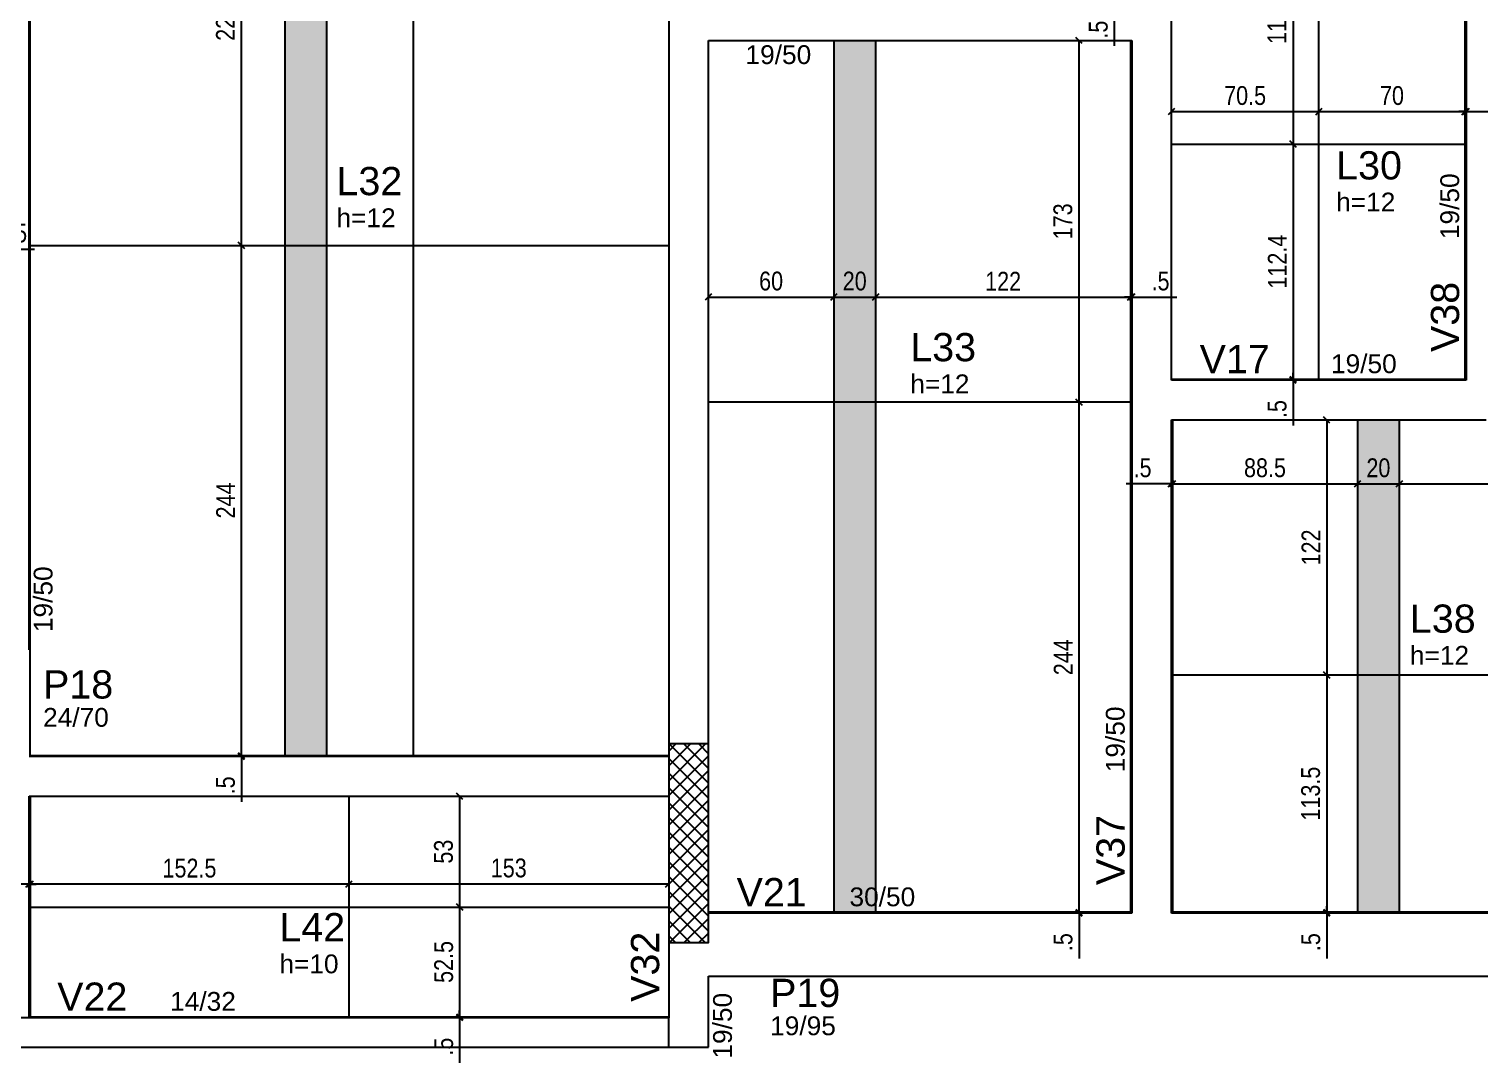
# Model space of a CAD drawing. Header units: millimetres. Extents: x 2797 to 7088, y 174 to 2922.
# Drawn here: x 4419 to 5113, y 780 to 1275 of the extents above; entities that cross this region are included whole.
import ezdxf

# ---------------------------------------------------------------- set-up
doc = ezdxf.new("R2010")
doc.units = ezdxf.units.MM
for name, color, linetype in [('8', 8, 'Continuous'), ('ES-VIGA', 3, 'Continuous'), ('L-D', 2, 'Continuous'), ('L-N', 4, 'Continuous'), ('P-D', 2, 'Continuous'), ('Painéis', 200, 'Continuous'), ('PIL-N', 4, 'Continuous'), ('Pilares', 5, 'Continuous'), ('VIG-D', 2, 'Continuous'), ('VIG-N', 4, 'Continuous')]:
    doc.layers.add(name, color=color, linetype=linetype)
doc.layers.add('Hachura', color=251, linetype='Continuous', lineweight=9)
doc.styles.add('COTA TECNICA-50', font='techl___.ttf', dxfattribs={"height": 9})
doc.styles.add('TQS_ARIAL', font='arial.ttf')
doc.dimstyles.new('COTA PAINEL-50', dxfattribs={"dimtxt": 9, "dimasz": 3, "dimexe": 3, "dimexo": 3, "dimgap": 3, "dimtad": 1, "dimdec": 1, "dimzin": 12, "dimdsep": 46, "dimtxsty": 'COTA TECNICA-50', "dimblk1": 'OBLIQUE', "dimblk2": 'OBLIQUE', "dimsah": 1, "dimcen": 0.9, "dimclrd": 4, "dimclre": 4, "dimclrt": 240, "dimadec": 1, "dimazin": 3, "dimtfac": 1, "dimtdec": 1, "dimtmove": 0, "dimatfit": 3, "dimfxl": 1, "dimtolj": 1, "dimtzin": 12, "dimarcsym": 0})

# ---------------------------------------------------------------- blocks, each defined once
blk = doc.blocks.new('_Oblique')
at = {"color": 0, "linetype": 'ByBlock', "lineweight": -2}
blk.add_line((-0.5, -0.5), (0.5, 0.5), dxfattribs=at)
blk = doc.blocks.new('*D153')
at = {"layer": 'Defpoints', "color": 0, "transparency": 16777216}
for p in [(4937.79, 1289.08), (4937.79, 1288.58), (4937.79, 1288.58)]:
    blk.add_point(p, dxfattribs=at)
at = {"layer": 'Painéis', "color": 4, "lineweight": -2, "transparency": 16777216}
for p, q in [((4937.79, 1289.08), (4937.79, 1292.08)), ((4937.79, 1289.08), (4937.79, 1288.58)), ((4937.79, 1288.58), (4937.79, 1266.99))]:
    blk.add_line(p, q, dxfattribs=at)
at = {"layer": 'Painéis', "color": 4, "lineweight": -2, "transparency": 16777216, "xscale": 3, "yscale": 3, "zscale": 3}
for p, rotation in [((4937.79, 1289.08), 270), ((4937.79, 1288.58), 90)]:
    blk.add_blockref('_Oblique', p, dxfattribs=dict(at, rotation=rotation))
at = {"layer": 'Painéis', "color": 240, "transparency": 16777216, "insert": (4930.19, 1274.79), "char_height": 9, "attachment_point": 5, "rotation": 90, "style": 'COTA TECNICA-50'}
blk.add_mtext('\\A1;.5', dxfattribs=at)
blk = doc.blocks.new('*D53')
at = {"layer": 'Defpoints', "color": 0, "transparency": 16777216}
for p in [(4399.15, 1169.85), (4399.65, 1169.85), (4399.65, 1169.85)]:
    blk.add_point(p, dxfattribs=at)
at = {"layer": 'Painéis', "color": 4, "lineweight": -2, "transparency": 16777216}
for p, q in [((4399.15, 1169.85), (4396.15, 1169.85)), ((4399.15, 1169.85), (4399.65, 1169.85)), ((4399.65, 1169.85), (4421.25, 1169.85))]:
    blk.add_line(p, q, dxfattribs=at)
at = {"layer": 'Painéis', "color": 4, "lineweight": -2, "transparency": 16777216, "xscale": 3, "yscale": 3, "zscale": 3}
blk.add_blockref('_Oblique', (4399.15, 1169.85), dxfattribs=at)
at = {"layer": 'Painéis', "color": 4, "lineweight": -2, "transparency": 16777216, "xscale": 3, "yscale": 3, "zscale": 3, "rotation": 180}
blk.add_blockref('_Oblique', (4399.65, 1169.85), dxfattribs=at)
at = {"layer": 'Painéis', "color": 240, "transparency": 16777216, "insert": (4413.45, 1177.45), "char_height": 9, "attachment_point": 5, "style": 'COTA TECNICA-50'}
blk.add_mtext('\\A1;.5', dxfattribs=at)
blk = doc.blocks.new('*D268')
at = {"layer": 'Defpoints', "color": 0, "transparency": 16777216}
for p in [(4520.26, 927.58), (4520.26, 927.08), (4520.26, 927.08)]:
    blk.add_point(p, dxfattribs=at)
at = {"layer": 'Painéis', "color": 4, "lineweight": -2, "transparency": 16777216}
for p, q in [((4520.26, 927.58), (4520.26, 930.58)), ((4520.26, 927.58), (4520.26, 927.08)), ((4520.26, 927.08), (4520.26, 905.49))]:
    blk.add_line(p, q, dxfattribs=at)
at = {"layer": 'Painéis', "color": 4, "lineweight": -2, "transparency": 16777216, "xscale": 3, "yscale": 3, "zscale": 3}
for p, rotation in [((4520.26, 927.58), 270), ((4520.26, 927.08), 90)]:
    blk.add_blockref('_Oblique', p, dxfattribs=dict(at, rotation=rotation))
at = {"layer": 'Painéis', "color": 240, "transparency": 16777216, "insert": (4512.66, 913.29), "char_height": 9, "attachment_point": 5, "rotation": 90, "style": 'COTA TECNICA-50'}
blk.add_mtext('\\A1;.5', dxfattribs=at)
blk = doc.blocks.new('*D269')
at = {"layer": 'Defpoints', "color": 0, "transparency": 16777216}
for p in [(4520.26, 1171.58), (4520.26, 1171.58), (4520.26, 927.58)]:
    blk.add_point(p, dxfattribs=at)
at = {"layer": 'Painéis', "color": 4, "lineweight": -2, "transparency": 16777216}
blk.add_line((4520.26, 927.58), (4520.26, 1171.58), dxfattribs=at)
at = {"layer": 'Painéis', "color": 4, "lineweight": -2, "transparency": 16777216, "xscale": 3, "yscale": 3, "zscale": 3}
for p, rotation in [((4520.26, 1171.58), 90), ((4520.26, 927.58), 270)]:
    blk.add_blockref('_Oblique', p, dxfattribs=dict(at, rotation=rotation))
at = {"layer": 'Painéis', "color": 240, "transparency": 16777216, "insert": (4512.69, 1049.58), "char_height": 9, "attachment_point": 5, "rotation": 90, "style": 'COTA TECNICA-50'}
blk.add_mtext('\\A1;244', dxfattribs=at)
blk = doc.blocks.new('*D61')
at = {"layer": 'Defpoints', "color": 0, "transparency": 16777216}
for p in [(4520.26, 1393.09), (4520.26, 1393.09), (4520.26, 1171.58)]:
    blk.add_point(p, dxfattribs=at)
at = {"layer": 'Painéis', "color": 4, "lineweight": -2, "transparency": 16777216}
blk.add_line((4520.26, 1171.58), (4520.26, 1393.09), dxfattribs=at)
at = {"layer": 'Painéis', "color": 4, "lineweight": -2, "transparency": 16777216, "xscale": 3, "yscale": 3, "zscale": 3}
for p, rotation in [((4520.26, 1393.09), 90), ((4520.26, 1171.58), 270)]:
    blk.add_blockref('_Oblique', p, dxfattribs=dict(at, rotation=rotation))
at = {"layer": 'Painéis', "color": 240, "transparency": 16777216, "insert": (4512.66, 1282.34), "char_height": 9, "attachment_point": 5, "rotation": 90, "style": 'COTA TECNICA-50'}
blk.add_mtext('\\A1;221.5', dxfattribs=at)
blk = doc.blocks.new('*D270')
at = {"layer": 'Defpoints', "color": 0, "transparency": 16777216}
for p in [(4920.96, 852.58), (4920.96, 852.08), (4920.96, 852.08)]:
    blk.add_point(p, dxfattribs=at)
at = {"layer": 'Painéis', "color": 4, "lineweight": -2, "transparency": 16777216}
for p, q in [((4920.96, 852.58), (4920.96, 855.58)), ((4920.96, 852.58), (4920.96, 852.08)), ((4920.96, 852.08), (4920.96, 830.49))]:
    blk.add_line(p, q, dxfattribs=at)
at = {"layer": 'Painéis', "color": 4, "lineweight": -2, "transparency": 16777216, "xscale": 3, "yscale": 3, "zscale": 3}
for p, rotation in [((4920.96, 852.58), 270), ((4920.96, 852.08), 90)]:
    blk.add_blockref('_Oblique', p, dxfattribs=dict(at, rotation=rotation))
at = {"layer": 'Painéis', "color": 240, "transparency": 16777216, "insert": (4913.36, 838.29), "char_height": 9, "attachment_point": 5, "rotation": 90, "style": 'COTA TECNICA-50'}
blk.add_mtext('\\A1;.5', dxfattribs=at)
blk = doc.blocks.new('*D271')
at = {"layer": 'Defpoints', "color": 0, "transparency": 16777216}
for p in [(4920.96, 1096.58), (4920.96, 1096.58), (4920.96, 852.58)]:
    blk.add_point(p, dxfattribs=at)
at = {"layer": 'Painéis', "color": 4, "lineweight": -2, "transparency": 16777216}
blk.add_line((4920.96, 852.58), (4920.96, 1096.58), dxfattribs=at)
at = {"layer": 'Painéis', "color": 4, "lineweight": -2, "transparency": 16777216, "xscale": 3, "yscale": 3, "zscale": 3}
for p, rotation in [((4920.96, 1096.58), 90), ((4920.96, 852.58), 270)]:
    blk.add_blockref('_Oblique', p, dxfattribs=dict(at, rotation=rotation))
at = {"layer": 'Painéis', "color": 240, "transparency": 16777216, "insert": (4913.39, 974.58), "char_height": 9, "attachment_point": 5, "rotation": 90, "style": 'COTA TECNICA-50'}
blk.add_mtext('\\A1;244', dxfattribs=at)
blk = doc.blocks.new('*D67')
at = {"layer": 'Defpoints', "color": 0, "transparency": 16777216}
for p in [(4920.96, 1269.58), (4920.96, 1269.58), (4920.96, 1096.58)]:
    blk.add_point(p, dxfattribs=at)
at = {"layer": 'Painéis', "color": 4, "lineweight": -2, "transparency": 16777216}
blk.add_line((4920.96, 1096.58), (4920.96, 1269.58), dxfattribs=at)
at = {"layer": 'Painéis', "color": 4, "lineweight": -2, "transparency": 16777216, "xscale": 3, "yscale": 3, "zscale": 3}
for p, rotation in [((4920.96, 1269.58), 90), ((4920.96, 1096.58), 270)]:
    blk.add_blockref('_Oblique', p, dxfattribs=dict(at, rotation=rotation))
at = {"layer": 'Painéis', "color": 240, "transparency": 16777216, "insert": (4913.26, 1183.08), "char_height": 9, "attachment_point": 5, "rotation": 90, "style": 'COTA TECNICA-50'}
blk.add_mtext('\\A1;173', dxfattribs=at)
blk = doc.blocks.new('*D68')
at = {"layer": 'Defpoints', "color": 0, "transparency": 16777216}
for p in [(4743.65, 1146.89), (4803.65, 1146.89), (4803.65, 1146.89)]:
    blk.add_point(p, dxfattribs=at)
at = {"layer": 'Painéis', "color": 4, "lineweight": -2, "transparency": 16777216}
blk.add_line((4743.65, 1146.89), (4803.65, 1146.89), dxfattribs=at)
at = {"layer": 'Painéis', "color": 4, "lineweight": -2, "transparency": 16777216, "xscale": 3, "yscale": 3, "zscale": 3, "rotation": 180}
blk.add_blockref('_Oblique', (4743.65, 1146.89), dxfattribs=at)
at = {"layer": 'Painéis', "color": 4, "lineweight": -2, "transparency": 16777216, "xscale": 3, "yscale": 3, "zscale": 3}
blk.add_blockref('_Oblique', (4803.65, 1146.89), dxfattribs=at)
at = {"layer": 'Painéis', "color": 240, "transparency": 16777216, "insert": (4773.65, 1154.48), "char_height": 9, "attachment_point": 5, "style": 'COTA TECNICA-50'}
blk.add_mtext('\\A1;60', dxfattribs=at)
blk = doc.blocks.new('*D69')
at = {"layer": 'Defpoints', "color": 0, "transparency": 16777216}
for p in [(4803.65, 1146.89), (4823.65, 1146.89), (4823.65, 1146.89)]:
    blk.add_point(p, dxfattribs=at)
at = {"layer": 'Painéis', "color": 4, "lineweight": -2, "transparency": 16777216}
blk.add_line((4803.65, 1146.89), (4823.65, 1146.89), dxfattribs=at)
at = {"layer": 'Painéis', "color": 4, "lineweight": -2, "transparency": 16777216, "xscale": 3, "yscale": 3, "zscale": 3, "rotation": 180}
blk.add_blockref('_Oblique', (4803.65, 1146.89), dxfattribs=at)
at = {"layer": 'Painéis', "color": 4, "lineweight": -2, "transparency": 16777216, "xscale": 3, "yscale": 3, "zscale": 3}
blk.add_blockref('_Oblique', (4823.65, 1146.89), dxfattribs=at)
at = {"layer": 'Painéis', "color": 240, "transparency": 16777216, "insert": (4813.65, 1154.48), "char_height": 9, "attachment_point": 5, "style": 'COTA TECNICA-50'}
blk.add_mtext('\\A1;20', dxfattribs=at)
blk = doc.blocks.new('*D70')
at = {"layer": 'Defpoints', "color": 0, "transparency": 16777216}
for p in [(4823.65, 1146.89), (4945.65, 1146.89), (4945.65, 1146.89)]:
    blk.add_point(p, dxfattribs=at)
at = {"layer": 'Painéis', "color": 4, "lineweight": -2, "transparency": 16777216}
blk.add_line((4823.65, 1146.89), (4945.65, 1146.89), dxfattribs=at)
at = {"layer": 'Painéis', "color": 4, "lineweight": -2, "transparency": 16777216, "xscale": 3, "yscale": 3, "zscale": 3, "rotation": 180}
blk.add_blockref('_Oblique', (4823.65, 1146.89), dxfattribs=at)
at = {"layer": 'Painéis', "color": 4, "lineweight": -2, "transparency": 16777216, "xscale": 3, "yscale": 3, "zscale": 3}
blk.add_blockref('_Oblique', (4945.65, 1146.89), dxfattribs=at)
at = {"layer": 'Painéis', "color": 240, "transparency": 16777216, "insert": (4884.65, 1154.44), "char_height": 9, "attachment_point": 5, "style": 'COTA TECNICA-50'}
blk.add_mtext('\\A1;122', dxfattribs=at)
blk = doc.blocks.new('*D71')
at = {"layer": 'Defpoints', "color": 0, "transparency": 16777216}
for p in [(4945.65, 1146.89), (4946.15, 1146.89), (4946.15, 1146.89)]:
    blk.add_point(p, dxfattribs=at)
at = {"layer": 'Painéis', "color": 4, "lineweight": -2, "transparency": 16777216}
for p, q in [((4945.65, 1146.89), (4942.65, 1146.89)), ((4945.65, 1146.89), (4946.15, 1146.89)), ((4946.15, 1146.89), (4967.75, 1146.89))]:
    blk.add_line(p, q, dxfattribs=at)
at = {"layer": 'Painéis', "color": 4, "lineweight": -2, "transparency": 16777216, "xscale": 3, "yscale": 3, "zscale": 3}
blk.add_blockref('_Oblique', (4945.65, 1146.89), dxfattribs=at)
at = {"layer": 'Painéis', "color": 4, "lineweight": -2, "transparency": 16777216, "xscale": 3, "yscale": 3, "zscale": 3, "rotation": 180}
blk.add_blockref('_Oblique', (4946.15, 1146.89), dxfattribs=at)
at = {"layer": 'Painéis', "color": 240, "transparency": 16777216, "insert": (4959.95, 1154.49), "char_height": 9, "attachment_point": 5, "style": 'COTA TECNICA-50'}
blk.add_mtext('\\A1;.5', dxfattribs=at)
blk = doc.blocks.new('*D72')
at = {"layer": 'Defpoints', "color": 0, "transparency": 16777216}
for p in [(4624.66, 908.08), (4624.66, 855.08), (4624.66, 855.08)]:
    blk.add_point(p, dxfattribs=at)
at = {"layer": 'Painéis', "color": 4, "lineweight": -2, "transparency": 16777216}
blk.add_line((4624.66, 908.08), (4624.66, 855.08), dxfattribs=at)
at = {"layer": 'Painéis', "color": 4, "lineweight": -2, "transparency": 16777216, "xscale": 3, "yscale": 3, "zscale": 3}
for p, rotation in [((4624.66, 908.08), 90), ((4624.66, 855.08), 270)]:
    blk.add_blockref('_Oblique', p, dxfattribs=dict(at, rotation=rotation))
at = {"layer": 'Painéis', "color": 240, "transparency": 16777216, "insert": (4616.96, 881.58), "char_height": 9, "attachment_point": 5, "rotation": 90, "style": 'COTA TECNICA-50'}
blk.add_mtext('\\A1;53', dxfattribs=at)
blk = doc.blocks.new('*D73')
at = {"layer": 'Defpoints', "color": 0, "transparency": 16777216}
for p in [(4624.66, 855.08), (4624.66, 802.58), (4624.66, 802.58)]:
    blk.add_point(p, dxfattribs=at)
at = {"layer": 'Painéis', "color": 4, "lineweight": -2, "transparency": 16777216}
blk.add_line((4624.66, 855.08), (4624.66, 802.58), dxfattribs=at)
at = {"layer": 'Painéis', "color": 4, "lineweight": -2, "transparency": 16777216, "xscale": 3, "yscale": 3, "zscale": 3}
for p, rotation in [((4624.66, 855.08), 90), ((4624.66, 802.58), 270)]:
    blk.add_blockref('_Oblique', p, dxfattribs=dict(at, rotation=rotation))
at = {"layer": 'Painéis', "color": 240, "transparency": 16777216, "insert": (4617.06, 828.83), "char_height": 9, "attachment_point": 5, "rotation": 90, "style": 'COTA TECNICA-50'}
blk.add_mtext('\\A1;52.5', dxfattribs=at)
blk = doc.blocks.new('*D74')
at = {"layer": 'Defpoints', "color": 0, "transparency": 16777216}
for p in [(4624.66, 802.58), (4624.66, 802.08), (4624.66, 802.08)]:
    blk.add_point(p, dxfattribs=at)
at = {"layer": 'Painéis', "color": 4, "lineweight": -2, "transparency": 16777216}
for p, q in [((4624.66, 802.58), (4624.66, 805.58)), ((4624.66, 802.58), (4624.66, 802.08)), ((4624.66, 802.08), (4624.66, 780.49))]:
    blk.add_line(p, q, dxfattribs=at)
at = {"layer": 'Painéis', "color": 4, "lineweight": -2, "transparency": 16777216, "xscale": 3, "yscale": 3, "zscale": 3}
for p, rotation in [((4624.66, 802.58), 270), ((4624.66, 802.08), 90)]:
    blk.add_blockref('_Oblique', p, dxfattribs=dict(at, rotation=rotation))
at = {"layer": 'Painéis', "color": 240, "transparency": 16777216, "insert": (4617.06, 788.29), "char_height": 9, "attachment_point": 5, "rotation": 90, "style": 'COTA TECNICA-50'}
blk.add_mtext('\\A1;.5', dxfattribs=at)
blk = doc.blocks.new('*D272')
at = {"layer": 'Defpoints', "color": 0, "transparency": 16777216}
for p in [(4571.65, 866.04), (4571.65, 866.04), (4724.65, 866.04)]:
    blk.add_point(p, dxfattribs=at)
at = {"layer": 'Painéis', "color": 4, "lineweight": -2, "transparency": 16777216}
blk.add_line((4724.65, 866.04), (4571.65, 866.04), dxfattribs=at)
at = {"layer": 'Painéis', "color": 4, "lineweight": -2, "transparency": 16777216, "xscale": 3, "yscale": 3, "zscale": 3, "rotation": 180}
blk.add_blockref('_Oblique', (4571.65, 866.04), dxfattribs=at)
at = {"layer": 'Painéis', "color": 4, "lineweight": -2, "transparency": 16777216, "xscale": 3, "yscale": 3, "zscale": 3}
blk.add_blockref('_Oblique', (4724.65, 866.04), dxfattribs=at)
at = {"layer": 'Painéis', "color": 240, "transparency": 16777216, "insert": (4648.15, 873.73), "char_height": 9, "attachment_point": 5, "style": 'COTA TECNICA-50'}
blk.add_mtext('\\A1;153', dxfattribs=at)
blk = doc.blocks.new('*D273')
at = {"layer": 'Defpoints', "color": 0, "transparency": 16777216}
for p in [(4419.15, 866.04), (4419.15, 866.04), (4571.65, 866.04)]:
    blk.add_point(p, dxfattribs=at)
at = {"layer": 'Painéis', "color": 4, "lineweight": -2, "transparency": 16777216}
blk.add_line((4571.65, 866.04), (4419.15, 866.04), dxfattribs=at)
at = {"layer": 'Painéis', "color": 4, "lineweight": -2, "transparency": 16777216, "xscale": 3, "yscale": 3, "zscale": 3, "rotation": 180}
blk.add_blockref('_Oblique', (4419.15, 866.04), dxfattribs=at)
at = {"layer": 'Painéis', "color": 4, "lineweight": -2, "transparency": 16777216, "xscale": 3, "yscale": 3, "zscale": 3}
blk.add_blockref('_Oblique', (4571.65, 866.04), dxfattribs=at)
at = {"layer": 'Painéis', "color": 240, "transparency": 16777216, "insert": (4495.4, 873.64), "char_height": 9, "attachment_point": 5, "style": 'COTA TECNICA-50'}
blk.add_mtext('\\A1;152.5', dxfattribs=at)
blk = doc.blocks.new('*D75')
at = {"layer": 'Defpoints', "color": 0, "transparency": 16777216}
for p in [(4418.65, 866.04), (4418.65, 866.04), (4419.15, 866.04)]:
    blk.add_point(p, dxfattribs=at)
at = {"layer": 'Painéis', "color": 4, "lineweight": -2, "transparency": 16777216}
for p, q in [((4418.65, 866.04), (4397.06, 866.04)), ((4419.15, 866.04), (4418.65, 866.04)), ((4419.15, 866.04), (4422.15, 866.04))]:
    blk.add_line(p, q, dxfattribs=at)
at = {"layer": 'Painéis', "color": 4, "lineweight": -2, "transparency": 16777216, "xscale": 3, "yscale": 3, "zscale": 3}
blk.add_blockref('_Oblique', (4418.65, 866.04), dxfattribs=at)
at = {"layer": 'Painéis', "color": 4, "lineweight": -2, "transparency": 16777216, "xscale": 3, "yscale": 3, "zscale": 3, "rotation": 180}
blk.add_blockref('_Oblique', (4419.15, 866.04), dxfattribs=at)
at = {"layer": 'Painéis', "color": 240, "transparency": 16777216, "insert": (4404.86, 873.64), "char_height": 9, "attachment_point": 5, "style": 'COTA TECNICA-50'}
blk.add_mtext('\\A1;.5', dxfattribs=at)
blk = doc.blocks.new('*D76')
at = {"layer": 'Defpoints', "color": 0, "transparency": 16777216}
for p in [(5039.48, 1088.08), (5039.48, 966.08), (5039.48, 966.08)]:
    blk.add_point(p, dxfattribs=at)
at = {"layer": 'Painéis', "color": 4, "lineweight": -2, "transparency": 16777216}
blk.add_line((5039.48, 1088.08), (5039.48, 966.08), dxfattribs=at)
at = {"layer": 'Painéis', "color": 4, "lineweight": -2, "transparency": 16777216, "xscale": 3, "yscale": 3, "zscale": 3}
for p, rotation in [((5039.48, 1088.08), 90), ((5039.48, 966.08), 270)]:
    blk.add_blockref('_Oblique', p, dxfattribs=dict(at, rotation=rotation))
at = {"layer": 'Painéis', "color": 240, "transparency": 16777216, "insert": (5031.92, 1027.08), "char_height": 9, "attachment_point": 5, "rotation": 90, "style": 'COTA TECNICA-50'}
blk.add_mtext('\\A1;122', dxfattribs=at)
blk = doc.blocks.new('*D26')
at = {"layer": 'Defpoints', "color": 0, "transparency": 16777216}
for p in [(5039.48, 966.08), (5039.48, 852.58), (5039.48, 852.58)]:
    blk.add_point(p, dxfattribs=at)
at = {"layer": 'Painéis', "color": 4, "lineweight": -2, "transparency": 16777216}
blk.add_line((5039.48, 966.08), (5039.48, 852.58), dxfattribs=at)
at = {"layer": 'Painéis', "color": 4, "lineweight": -2, "transparency": 16777216, "xscale": 3, "yscale": 3, "zscale": 3}
for p, rotation in [((5039.48, 966.08), 90), ((5039.48, 852.58), 270)]:
    blk.add_blockref('_Oblique', p, dxfattribs=dict(at, rotation=rotation))
at = {"layer": 'Painéis', "color": 240, "transparency": 16777216, "insert": (5031.78, 909.33), "char_height": 9, "attachment_point": 5, "rotation": 90, "style": 'COTA TECNICA-50'}
blk.add_mtext('\\A1;113.5', dxfattribs=at)
blk = doc.blocks.new('*D27')
at = {"layer": 'Defpoints', "color": 0, "transparency": 16777216}
for p in [(5039.48, 852.58), (5039.48, 852.08), (5039.48, 852.08)]:
    blk.add_point(p, dxfattribs=at)
at = {"layer": 'Painéis', "color": 4, "lineweight": -2, "transparency": 16777216}
for p, q in [((5039.48, 852.58), (5039.48, 855.58)), ((5039.48, 852.58), (5039.48, 852.08)), ((5039.48, 852.08), (5039.48, 830.49))]:
    blk.add_line(p, q, dxfattribs=at)
at = {"layer": 'Painéis', "color": 4, "lineweight": -2, "transparency": 16777216, "xscale": 3, "yscale": 3, "zscale": 3}
for p, rotation in [((5039.48, 852.58), 270), ((5039.48, 852.08), 90)]:
    blk.add_blockref('_Oblique', p, dxfattribs=dict(at, rotation=rotation))
at = {"layer": 'Painéis', "color": 240, "transparency": 16777216, "insert": (5031.88, 838.29), "char_height": 9, "attachment_point": 5, "rotation": 90, "style": 'COTA TECNICA-50'}
blk.add_mtext('\\A1;.5', dxfattribs=at)
blk = doc.blocks.new('*D232')
at = {"layer": 'Defpoints', "color": 0, "transparency": 16777216}
for p in [(4965.65, 1057.54), (5054.16, 1057.54), (5054.16, 1057.54)]:
    blk.add_point(p, dxfattribs=at)
at = {"layer": 'Painéis', "color": 4, "lineweight": -2, "transparency": 16777216}
blk.add_line((4965.65, 1057.54), (5054.16, 1057.54), dxfattribs=at)
at = {"layer": 'Painéis', "color": 4, "lineweight": -2, "transparency": 16777216, "xscale": 3, "yscale": 3, "zscale": 3, "rotation": 180}
blk.add_blockref('_Oblique', (4965.65, 1057.54), dxfattribs=at)
at = {"layer": 'Painéis', "color": 4, "lineweight": -2, "transparency": 16777216, "xscale": 3, "yscale": 3, "zscale": 3}
blk.add_blockref('_Oblique', (5054.16, 1057.54), dxfattribs=at)
at = {"layer": 'Painéis', "color": 240, "transparency": 16777216, "insert": (5009.91, 1065.16), "char_height": 9, "attachment_point": 5, "style": 'COTA TECNICA-50'}
blk.add_mtext('\\A1;88.5', dxfattribs=at)
blk = doc.blocks.new('*D233')
at = {"layer": 'Defpoints', "color": 0, "transparency": 16777216}
for p in [(5054.16, 1057.54), (5074.16, 1057.54), (5074.16, 1057.54)]:
    blk.add_point(p, dxfattribs=at)
at = {"layer": 'Painéis', "color": 4, "lineweight": -2, "transparency": 16777216}
blk.add_line((5054.16, 1057.54), (5074.16, 1057.54), dxfattribs=at)
at = {"layer": 'Painéis', "color": 4, "lineweight": -2, "transparency": 16777216, "xscale": 3, "yscale": 3, "zscale": 3, "rotation": 180}
blk.add_blockref('_Oblique', (5054.16, 1057.54), dxfattribs=at)
at = {"layer": 'Painéis', "color": 4, "lineweight": -2, "transparency": 16777216, "xscale": 3, "yscale": 3, "zscale": 3}
blk.add_blockref('_Oblique', (5074.16, 1057.54), dxfattribs=at)
at = {"layer": 'Painéis', "color": 240, "transparency": 16777216, "insert": (5064.16, 1065.14), "char_height": 9, "attachment_point": 5, "style": 'COTA TECNICA-50'}
blk.add_mtext('\\A1;20', dxfattribs=at)
blk = doc.blocks.new('*D28')
at = {"layer": 'Defpoints', "color": 0, "transparency": 16777216}
for p in [(5074.16, 1057.54), (5196.16, 1057.54), (5196.16, 1057.54)]:
    blk.add_point(p, dxfattribs=at)
at = {"layer": 'Painéis', "color": 4, "lineweight": -2, "transparency": 16777216}
blk.add_line((5074.16, 1057.54), (5196.16, 1057.54), dxfattribs=at)
at = {"layer": 'Painéis', "color": 4, "lineweight": -2, "transparency": 16777216, "xscale": 3, "yscale": 3, "zscale": 3, "rotation": 180}
blk.add_blockref('_Oblique', (5074.16, 1057.54), dxfattribs=at)
at = {"layer": 'Painéis', "color": 4, "lineweight": -2, "transparency": 16777216, "xscale": 3, "yscale": 3, "zscale": 3}
blk.add_blockref('_Oblique', (5196.16, 1057.54), dxfattribs=at)
at = {"layer": 'Painéis', "color": 240, "transparency": 16777216, "insert": (5135.16, 1065.1), "char_height": 9, "attachment_point": 5, "style": 'COTA TECNICA-50'}
blk.add_mtext('\\A1;122', dxfattribs=at)
blk = doc.blocks.new('*D234')
at = {"layer": 'Defpoints', "color": 0, "transparency": 16777216}
for p in [(4965.15, 1057.54), (4965.15, 1057.54), (4965.65, 1057.54)]:
    blk.add_point(p, dxfattribs=at)
at = {"layer": 'Painéis', "color": 4, "lineweight": -2, "transparency": 16777216}
for p, q in [((4965.15, 1057.54), (4943.56, 1057.54)), ((4965.65, 1057.54), (4965.15, 1057.54)), ((4965.65, 1057.54), (4968.65, 1057.54))]:
    blk.add_line(p, q, dxfattribs=at)
at = {"layer": 'Painéis', "color": 4, "lineweight": -2, "transparency": 16777216, "xscale": 3, "yscale": 3, "zscale": 3}
blk.add_blockref('_Oblique', (4965.15, 1057.54), dxfattribs=at)
at = {"layer": 'Painéis', "color": 4, "lineweight": -2, "transparency": 16777216, "xscale": 3, "yscale": 3, "zscale": 3, "rotation": 180}
blk.add_blockref('_Oblique', (4965.65, 1057.54), dxfattribs=at)
at = {"layer": 'Painéis', "color": 240, "transparency": 16777216, "insert": (4951.36, 1065.14), "char_height": 9, "attachment_point": 5, "style": 'COTA TECNICA-50'}
blk.add_mtext('\\A1;.5', dxfattribs=at)
blk = doc.blocks.new('*D235')
at = {"layer": 'Defpoints', "color": 0, "transparency": 16777216}
for p in [(5023.37, 1333.08), (5023.37, 1220.03), (5023.37, 1220.03)]:
    blk.add_point(p, dxfattribs=at)
at = {"layer": 'Painéis', "color": 4, "lineweight": -2, "transparency": 16777216}
blk.add_line((5023.37, 1333.08), (5023.37, 1220.03), dxfattribs=at)
at = {"layer": 'Painéis', "color": 4, "lineweight": -2, "transparency": 16777216, "xscale": 3, "yscale": 3, "zscale": 3}
for p, rotation in [((5023.37, 1333.08), 90), ((5023.37, 1220.03), 270)]:
    blk.add_blockref('_Oblique', p, dxfattribs=dict(at, rotation=rotation))
at = {"layer": 'Painéis', "color": 240, "transparency": 16777216, "insert": (5015.67, 1276.56), "char_height": 9, "attachment_point": 5, "rotation": 90, "style": 'COTA TECNICA-50'}
blk.add_mtext('\\A1;113', dxfattribs=at)
blk = doc.blocks.new('*D236')
at = {"layer": 'Defpoints', "color": 0, "transparency": 16777216}
for p in [(5023.37, 1220.03), (5023.37, 1107.58), (5023.37, 1107.58)]:
    blk.add_point(p, dxfattribs=at)
at = {"layer": 'Painéis', "color": 4, "lineweight": -2, "transparency": 16777216}
blk.add_line((5023.37, 1220.03), (5023.37, 1107.58), dxfattribs=at)
at = {"layer": 'Painéis', "color": 4, "lineweight": -2, "transparency": 16777216, "xscale": 3, "yscale": 3, "zscale": 3}
for p, rotation in [((5023.37, 1220.03), 90), ((5023.37, 1107.58), 270)]:
    blk.add_blockref('_Oblique', p, dxfattribs=dict(at, rotation=rotation))
at = {"layer": 'Painéis', "color": 240, "transparency": 16777216, "insert": (5015.8, 1163.81), "char_height": 9, "attachment_point": 5, "rotation": 90, "style": 'COTA TECNICA-50'}
blk.add_mtext('\\A1;112.4', dxfattribs=at)
blk = doc.blocks.new('*D29')
at = {"layer": 'Defpoints', "color": 0, "transparency": 16777216}
for p in [(5023.37, 1107.58), (5023.37, 1107.08), (5023.37, 1107.08)]:
    blk.add_point(p, dxfattribs=at)
at = {"layer": 'Painéis', "color": 4, "lineweight": -2, "transparency": 16777216}
for p, q in [((5023.37, 1107.58), (5023.37, 1110.58)), ((5023.37, 1107.58), (5023.37, 1107.08)), ((5023.37, 1107.08), (5023.37, 1085.49))]:
    blk.add_line(p, q, dxfattribs=at)
at = {"layer": 'Painéis', "color": 4, "lineweight": -2, "transparency": 16777216, "xscale": 3, "yscale": 3, "zscale": 3}
for p, rotation in [((5023.37, 1107.58), 270), ((5023.37, 1107.08), 90)]:
    blk.add_blockref('_Oblique', p, dxfattribs=dict(at, rotation=rotation))
at = {"layer": 'Painéis', "color": 240, "transparency": 16777216, "insert": (5015.77, 1093.29), "char_height": 9, "attachment_point": 5, "rotation": 90, "style": 'COTA TECNICA-50'}
blk.add_mtext('\\A1;.5', dxfattribs=at)
blk = doc.blocks.new('*D237')
at = {"layer": 'Defpoints', "color": 0, "transparency": 16777216}
for p in [(4965.15, 1235.61), (5035.67, 1235.61), (5035.67, 1235.61)]:
    blk.add_point(p, dxfattribs=at)
at = {"layer": 'Painéis', "color": 4, "lineweight": -2, "transparency": 16777216}
blk.add_line((4965.15, 1235.61), (5035.67, 1235.61), dxfattribs=at)
at = {"layer": 'Painéis', "color": 4, "lineweight": -2, "transparency": 16777216, "xscale": 3, "yscale": 3, "zscale": 3, "rotation": 180}
blk.add_blockref('_Oblique', (4965.15, 1235.61), dxfattribs=at)
at = {"layer": 'Painéis', "color": 4, "lineweight": -2, "transparency": 16777216, "xscale": 3, "yscale": 3, "zscale": 3}
blk.add_blockref('_Oblique', (5035.67, 1235.61), dxfattribs=at)
at = {"layer": 'Painéis', "color": 240, "transparency": 16777216, "insert": (5000.41, 1243.21), "char_height": 9, "attachment_point": 5, "style": 'COTA TECNICA-50'}
blk.add_mtext('\\A1;70.5', dxfattribs=at)
blk = doc.blocks.new('*D238')
at = {"layer": 'Defpoints', "color": 0, "transparency": 16777216}
for p in [(5035.67, 1235.61), (5105.66, 1235.61), (5105.66, 1235.61)]:
    blk.add_point(p, dxfattribs=at)
at = {"layer": 'Painéis', "color": 4, "lineweight": -2, "transparency": 16777216}
blk.add_line((5035.67, 1235.61), (5105.66, 1235.61), dxfattribs=at)
at = {"layer": 'Painéis', "color": 4, "lineweight": -2, "transparency": 16777216, "xscale": 3, "yscale": 3, "zscale": 3, "rotation": 180}
blk.add_blockref('_Oblique', (5035.67, 1235.61), dxfattribs=at)
at = {"layer": 'Painéis', "color": 4, "lineweight": -2, "transparency": 16777216, "xscale": 3, "yscale": 3, "zscale": 3}
blk.add_blockref('_Oblique', (5105.66, 1235.61), dxfattribs=at)
at = {"layer": 'Painéis', "color": 240, "transparency": 16777216, "insert": (5070.66, 1243.21), "char_height": 9, "attachment_point": 5, "style": 'COTA TECNICA-50'}
blk.add_mtext('\\A1;70', dxfattribs=at)
blk = doc.blocks.new('*D30')
at = {"layer": 'Defpoints', "color": 0, "transparency": 16777216}
for p in [(5105.66, 1235.61), (5106.16, 1235.61), (5106.16, 1235.61)]:
    blk.add_point(p, dxfattribs=at)
at = {"layer": 'Painéis', "color": 4, "lineweight": -2, "transparency": 16777216}
for p, q in [((5105.66, 1235.61), (5102.66, 1235.61)), ((5105.66, 1235.61), (5106.16, 1235.61)), ((5106.16, 1235.61), (5127.75, 1235.61))]:
    blk.add_line(p, q, dxfattribs=at)
at = {"layer": 'Painéis', "color": 4, "lineweight": -2, "transparency": 16777216, "xscale": 3, "yscale": 3, "zscale": 3}
blk.add_blockref('_Oblique', (5105.66, 1235.61), dxfattribs=at)
at = {"layer": 'Painéis', "color": 4, "lineweight": -2, "transparency": 16777216, "xscale": 3, "yscale": 3, "zscale": 3, "rotation": 180}
blk.add_blockref('_Oblique', (5106.16, 1235.61), dxfattribs=at)
at = {"layer": 'Painéis', "color": 240, "transparency": 16777216, "insert": (5119.95, 1243.21), "char_height": 9, "attachment_point": 5, "style": 'COTA TECNICA-50'}
blk.add_mtext('\\A1;.5', dxfattribs=at)

msp = doc.modelspace()

# ---------------------------------------------------------------- hatches: boundary and pattern name
at = {"layer": 'Hachura', "linetype": 'ByBlock'}
h = msp.add_hatch(color=256, dxfattribs=at)
h.dxf.hatch_style = 1
h.paths.add_polyline_path([(4561.15, 1393.09), (4541.15, 1393.09), (4541.15, 927.58), (4561.15, 927.58)])
h = msp.add_hatch(color=256, dxfattribs=at)
h.dxf.hatch_style = 1
h.paths.add_polyline_path([(4823.65, 1269.58), (4803.65, 1269.58), (4803.65, 852.58), (4823.65, 852.58)])
h = msp.add_hatch(color=256, dxfattribs=at)
h.dxf.hatch_style = 1
h.paths.add_polyline_path([(5074.16, 1088.08), (5054.16, 1088.08), (5054.16, 852.58), (5074.16, 852.58)])

# ---------------------------------------------------------------- linework, layer by layer
at = {"layer": '8', "color": 250, "linetype": 'Continuous'}
for p, q in [((4724.65, 915.53), (4742.2, 933.08)), ((4724.65, 922.61), (4735.13, 933.08)), ((4724.65, 929.68), (4728.06, 933.08)), ((4724.85, 933.08), (4743.65, 914.28)), ((4731.93, 933.08), (4743.65, 921.36)), ((4739, 933.08), (4743.65, 928.43)), ((4724.65, 908.46), (4743.65, 927.46)), ((4724.65, 926.21), (4743.65, 907.21)), ((4724.65, 901.39), (4743.65, 920.39)), ((4724.65, 919.14), (4743.65, 900.14)), ((4724.65, 894.32), (4743.65, 913.32)), ((4724.65, 912.07), (4743.65, 893.07)), ((4724.65, 887.25), (4743.65, 906.25)), ((4724.65, 905), (4743.65, 886)), ((4724.65, 880.18), (4743.65, 899.18)), ((4724.65, 897.93), (4743.65, 878.93)), ((4724.65, 873.11), (4743.65, 892.11)), ((4724.65, 890.86), (4743.65, 871.86)), ((4724.65, 866.04), (4743.65, 885.04)), ((4724.65, 883.79), (4743.65, 864.79)), ((4724.65, 858.97), (4743.65, 877.97)), ((4724.65, 876.72), (4743.65, 857.72)), ((4724.65, 851.89), (4743.65, 870.89)), ((4724.65, 869.65), (4743.65, 850.65)), ((4724.65, 844.82), (4743.65, 863.82)), ((4724.65, 862.57), (4743.65, 843.57)), ((4724.65, 855.5), (4742.07, 838.08)), ((4724.99, 838.08), (4743.65, 856.75)), ((4724.65, 848.43), (4735, 838.08)), ((4732.06, 838.08), (4743.65, 849.68)), ((4724.65, 841.36), (4727.93, 838.08)), ((4739.13, 838.08), (4743.65, 842.61))]:
    msp.add_line(p, q, dxfattribs=at)
at = {"layer": 'ES-VIGA'}
for points in [[(4418.65, 1040.09), (4418.65, 1393.09)], [(5106.16, 1333.08), (5106.16, 1107.08)], [(4724.65, 1279.08), (4724.65, 933.08)], [(4965.15, 1107.08), (4965.15, 1279.08)], [(4743.65, 933.08), (4743.65, 1269.58)], [(4743.65, 1269.58), (4824.15, 1269.58)], [(4824.15, 1269.58), (4946.15, 1269.58)], [(4946.15, 1269.58), (4946.15, 1097.58)], [(5106.16, 1107.08), (4965.15, 1107.08)], [(4946.15, 1097.58), (4946.15, 852.08)], [(4965.15, 1088.08), (5115.66, 1088.08)], [(4965.15, 852.08), (4965.15, 1088.08)], [(4418.65, 978.08), (4418.65, 1040.09)], [(4724.65, 927.08), (4418.65, 927.08)], [(4418.65, 908.08), (4724.65, 908.08)], [(4418.65, 802.08), (4418.65, 908.08)], [(4946.15, 852.08), (4743.65, 852.08)], [(5196.16, 852.08), (4965.15, 852.08)], [(4724.65, 838.08), (4724.65, 831.58)], [(4724.65, 831.58), (4724.65, 802.08)], [(4743.65, 788.08), (4743.65, 822.08)], [(4743.65, 822.08), (4955.65, 822.08)], [(4955.65, 822.08), (5120.15, 822.08)], [(4724.65, 802.08), (4399.65, 802.08)], [(4724.65, 788.08), (4724.65, 802.08)], [(4399.65, 788.08), (4743.65, 788.08)]]:
    msp.add_lwpolyline(points, dxfattribs=at)
at = {"layer": 'Painéis'}
for p, q in [((4419.15, 927.58), (4419.15, 1393.09)), ((4541.15, 927.58), (4541.15, 1393.09)), ((4561.15, 927.58), (4561.15, 1393.09)), ((4602.65, 927.58), (4602.65, 1393.09)), ((5035.67, 1107.58), (5035.67, 1333.08)), ((5105.66, 1107.58), (5105.66, 1333.08)), ((4803.65, 1269.58), (4803.65, 852.58)), ((4823.65, 1269.58), (4823.65, 852.58)), ((4945.65, 1269.58), (4945.65, 852.58)), ((4965.15, 1220.03), (5105.66, 1220.03)), ((4419.15, 1171.58), (4724.65, 1171.58)), ((4965.15, 1107.58), (5105.66, 1107.58)), ((4945.65, 1096.58), (4743.65, 1096.58)), ((4965.65, 1088.08), (4965.65, 852.58)), ((5054.16, 1088.08), (5054.16, 852.58)), ((5074.16, 1088.08), (5074.16, 852.58)), ((5196.16, 966.08), (4965.65, 966.08)), ((4419.15, 927.58), (4724.65, 927.58)), ((4419.15, 908.08), (4419.15, 802.58)), ((4571.65, 908.08), (4571.65, 802.58)), ((4419.15, 855.08), (4724.65, 855.08)), ((4945.65, 852.58), (4743.65, 852.58)), ((5196.16, 852.58), (4965.65, 852.58)), ((4419.15, 802.58), (4724.65, 802.58))]:
    msp.add_line(p, q, dxfattribs=at)
at = {"layer": 'Pilares'}
msp.add_lwpolyline([(4724.65, 838.08), (4743.65, 838.08), (4743.65, 933.08), (4724.65, 933.08), (4724.65, 838.08)], dxfattribs=at)

# ---------------------------------------------------------------- texts
at = {"layer": 'L-D', "linetype": 'Continuous', "style": 'TQS_ARIAL'}
for s, p in [('h=12', (5043.96, 1187.82)), ('h=12', (4565.74, 1180.3)), ('h=12', (4840.23, 1100.86)), ('h=12', (5079.23, 970.99)), ('h=10', (4538.42, 823.4))]:
    msp.add_text(s, height=9, dxfattribs=at).set_placement(p)
at = {"layer": 'L-N', "linetype": 'Continuous', "style": 'TQS_ARIAL'}
for s, p in [('L30', (5043.96, 1203.12)), ('L32', (4565.74, 1195.6)), ('L33', (4840.23, 1116.16)), ('L38', (5079.23, 986.29)), ('L42', (4538.42, 838.7))]:
    msp.add_text(s, height=13.5, dxfattribs=at).set_placement(p)
at = {"layer": 'P-D', "linetype": 'Continuous', "style": 'TQS_ARIAL'}
for s, p in [('24/70', (4425.38, 941.32)), ('19/95', (4773.18, 793.77))]:
    msp.add_text(s, height=9, dxfattribs=at).set_placement(p)
at = {"layer": 'PIL-N', "linetype": 'Continuous', "style": 'TQS_ARIAL'}
for s, p in [('P18', (4425.38, 954.82)), ('P19', (4773.18, 807.27))]:
    msp.add_text(s, height=13.5, dxfattribs=at).set_placement(p)
at = {"layer": 'VIG-D', "linetype": 'Continuous', "style": 'TQS_ARIAL'}
for s, p in [('19/50', (4761.4, 1258.33)), ('19/50', (5041.47, 1110.46)), ('30/50', (4811.15, 855.46)), ('14/32', (4486.15, 805.46))]:
    msp.add_text(s, height=9, dxfattribs=at).set_placement(p)
for p in [(5102.78, 1174.58), (4429.9, 986.59), (4942.78, 919.58), (4754.9, 782.58)]:
    msp.add_text('19/50', height=9, rotation=90, dxfattribs=at).set_placement(p)
at = {"layer": 'VIG-N', "linetype": 'Continuous', "style": 'TQS_ARIAL'}
for s, p in [('V38', (5102.78, 1120.58)), ('V37', (4942.78, 865.58)), ('V32', (4720.11, 809.74))]:
    msp.add_text(s, height=13.5, rotation=90, dxfattribs=at).set_placement(p)
for s, p in [('V17', (4978.65, 1110.46)), ('V21', (4757.15, 855.46)), ('V22', (4432.15, 805.46))]:
    msp.add_text(s, height=13.5, dxfattribs=at).set_placement(p)

# ---------------------------------------------------------------- dimensions: what is measured, and where the dimension line sits
at = {"layer": 'Painéis'}
for base, p1, p2, angle, picture, middle in [((4520.26, 1393.09), (4520.26, 1171.58), (4520.26, 1393.09), 90, '*D61', (4512.66, 1282.34)), ((5023.3652, 1220.0344), (5023.3652, 1333.0843), (5023.3652, 1220.0344), 90, '*D235', (5015.6678, 1276.5593)), ((4937.79, 1288.58), (4937.79, 1289.08), (4937.79, 1288.58), 90, '*D153', (4930.19, 1274.79)), ((4920.96, 1269.58), (4920.96, 1096.58), (4920.96, 1269.58), 90, '*D67', (4913.26, 1183.08)), ((5023.3652, 1107.5845), (5023.3652, 1220.0344), (5023.3652, 1107.5845), 90, '*D236', (5015.7994, 1163.8095)), ((4520.26, 1171.58), (4520.26, 927.58), (4520.26, 1171.58), 90, '*D269', (4512.69, 1049.58)), ((5023.37, 1107.08), (5023.37, 1107.58), (5023.37, 1107.08), 90, '*D29', (5015.77, 1093.29)), ((4920.96, 1096.58), (4920.96, 852.58), (4920.96, 1096.58), 90, '*D271', (4913.39, 974.58)), ((5039.48, 966.08), (5039.48, 1088.08), (5039.48, 966.08), 90, '*D76', (5031.92, 1027.08)), ((5054.16, 1057.54), (4965.65, 1057.54), (5054.16, 1057.54), 180, '*D232', (5009.91, 1065.16)), ((5074.16, 1057.54), (5054.16, 1057.54), (5074.16, 1057.54), 180, '*D233', (5064.16, 1065.14)), ((5196.16, 1057.54), (5074.16, 1057.54), (5196.16, 1057.54), 180, '*D28', (5135.16, 1065.1)), ((5039.48, 852.58), (5039.48, 966.08), (5039.48, 852.58), 90, '*D26', (5031.78, 909.33)), ((4520.26, 927.08), (4520.26, 927.58), (4520.26, 927.08), 90, '*D268', (4512.66, 913.29)), ((4624.66, 855.08), (4624.66, 908.08), (4624.66, 855.08), 90, '*D72', (4616.96, 881.58)), ((4624.66, 802.58), (4624.66, 855.08), (4624.66, 802.58), 90, '*D73', (4617.06, 828.83)), ((4920.96, 852.08), (4920.96, 852.58), (4920.96, 852.08), 90, '*D270', (4913.36, 838.29)), ((5039.48, 852.08), (5039.48, 852.58), (5039.48, 852.08), 90, '*D27', (5031.88, 838.29)), ((4624.66, 802.08), (4624.66, 802.58), (4624.66, 802.08), 90, '*D74', (4617.06, 788.29))]:
    dim = msp.add_linear_dim(base=base, p1=p1, p2=p2, angle=angle, dimstyle='COTA PAINEL-50', dxfattribs=at)
    dim.commit()
    dim.dimension.update_dxf_attribs({"geometry": picture, "text_midpoint": middle})
for base, p1, p2, picture, middle in [((5035.67, 1235.61), (4965.15, 1235.61), (5035.67, 1235.61), '*D237', (5000.41, 1243.21)), ((5105.66, 1235.61), (5035.67, 1235.61), (5105.66, 1235.61), '*D238', (5070.66, 1243.21)), ((5106.16, 1235.61), (5105.66, 1235.61), (5106.16, 1235.61), '*D30', (5119.95, 1243.21)), ((4399.65, 1169.85), (4399.15, 1169.85), (4399.65, 1169.85), '*D53', (4413.45, 1177.45)), ((4803.65, 1146.89), (4743.65, 1146.89), (4803.65, 1146.89), '*D68', (4773.65, 1154.48)), ((4823.65, 1146.89), (4803.65, 1146.89), (4823.65, 1146.89), '*D69', (4813.65, 1154.48)), ((4945.65, 1146.89), (4823.65, 1146.89), (4945.65, 1146.89), '*D70', (4884.65, 1154.44)), ((4946.15, 1146.89), (4945.65, 1146.89), (4946.15, 1146.89), '*D71', (4959.95, 1154.49)), ((4965.15, 1057.54), (4965.65, 1057.54), (4965.15, 1057.54), '*D234', (4951.36, 1065.14)), ((4418.65, 866.04), (4419.15, 866.04), (4418.65, 866.04), '*D75', (4404.86, 873.64)), ((4419.15, 866.04), (4571.65, 866.04), (4419.15, 866.04), '*D273', (4495.4, 873.64)), ((4571.65, 866.04), (4724.65, 866.04), (4571.65, 866.04), '*D272', (4648.15, 873.73))]:
    dim = msp.add_linear_dim(base=base, p1=p1, p2=p2, dimstyle='COTA PAINEL-50', dxfattribs=at)
    dim.commit()
    dim.dimension.update_dxf_attribs({"geometry": picture, "text_midpoint": middle})

doc.saveas('drawing.dxf')
